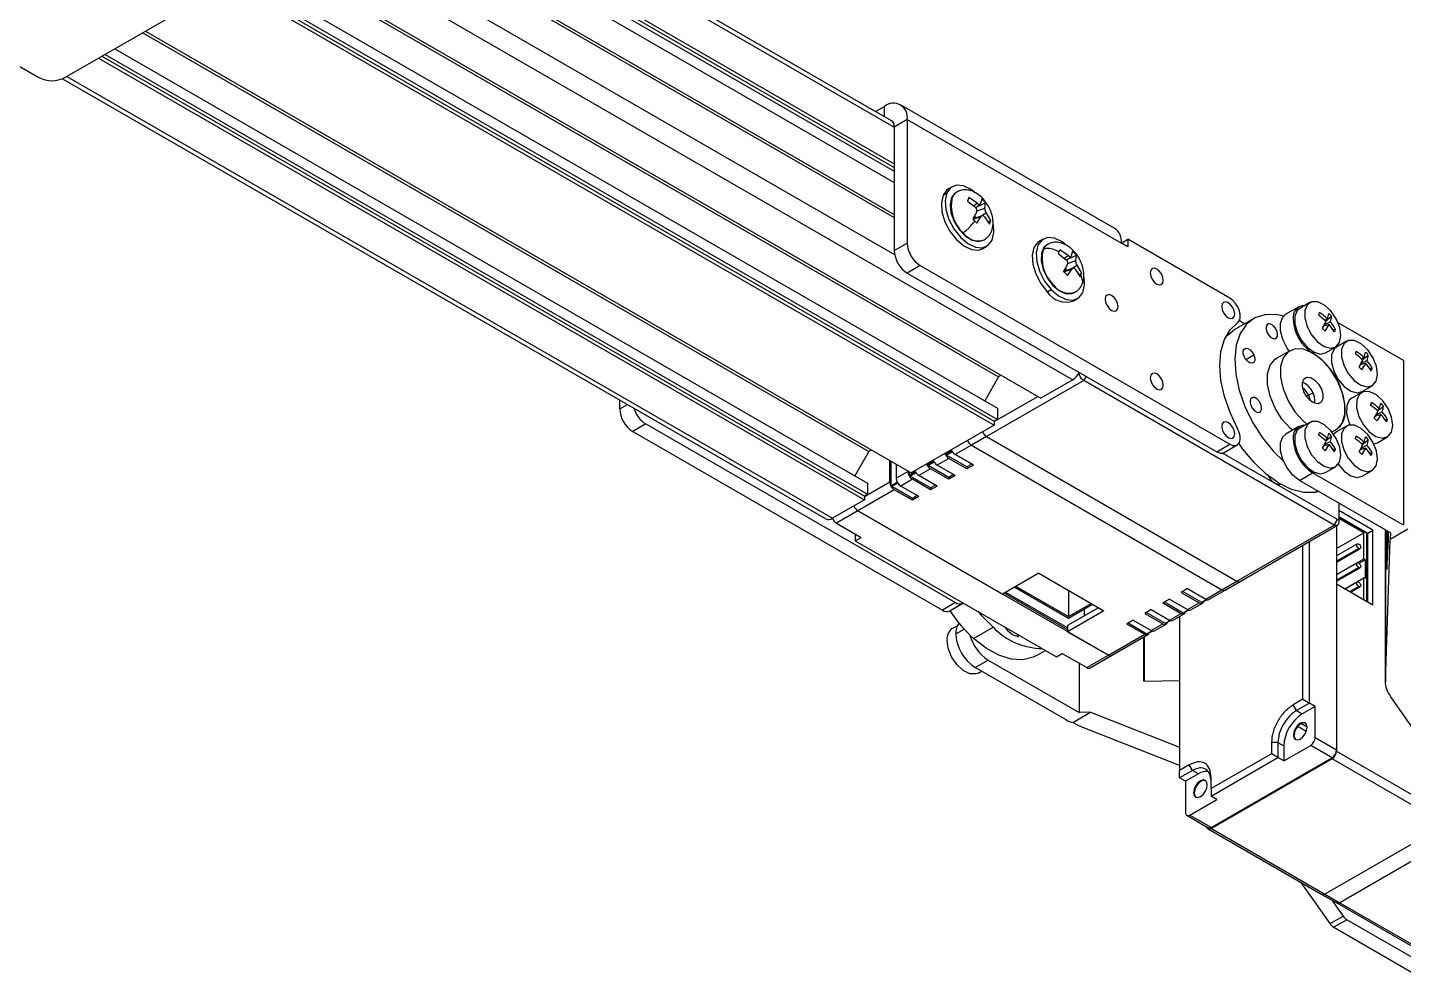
# Model space of a CAD drawing. Header units: millimetres. Extents: x 1258 to 2922, y -135 to 1239.
# Drawn here: x 1729.6 to 1804.6, y 97.2 to 148.7 of the extents above; entities that cross this region are included whole.
import ezdxf

# ---------------------------------------------------------------- set-up
doc = ezdxf.new("R2010")
doc.units = ezdxf.units.MM
doc.header["$LTSCALE"] = 6

msp = doc.modelspace()

# ---------------------------------------------------------------- linework, layer by layer
at = {"color": 7, "linetype": 'Continuous', "lineweight": 25}
for p, q in [((1776.703, 143.639), (1745.383, 161.72)), ((1733.548, 160.133), (1786.581, 129.518)), ((1745.392, 159.46), (1776.858, 141.295)), ((1745.392, 159.256), (1776.858, 141.091)), ((1745.392, 159.052), (1776.858, 140.887)), ((1745.392, 158.44), (1776.858, 140.275)), ((1745.392, 156.689), (1776.858, 138.523)), ((1745.392, 156.521), (1776.858, 138.356)), ((1745.392, 156.521), (1776.858, 138.356)), ((1731.674, 145.989), (1743.447, 152.785)), ((1742.985, 152.518), (1782.547, 129.679)), ((1743.129, 152.601), (1784.849, 128.518)), ((1741.468, 151.642), (1782.48, 127.967)), ((1740.584, 151.132), (1782.303, 127.048)), ((1740.761, 151.234), (1782.303, 127.252)), ((1740.937, 151.336), (1782.48, 127.354)), ((1723.993, 149.606), (1730.26, 145.989)), ((1735.914, 148.436), (1775.476, 125.597)), ((1736.058, 148.519), (1777.778, 124.435)), ((1733.513, 147.05), (1775.232, 122.966)), ((1733.69, 147.152), (1775.232, 123.17)), ((1733.866, 147.254), (1775.409, 123.272)), ((1734.397, 147.56), (1775.409, 123.885)), ((1731.552, 145.928), (1773.125, 121.929)), ((1775.84, 144.137), (1776.328, 144.419)), ((1788.87, 137.77), (1777.203, 144.505)), ((1777.565, 143.704), (1776.858, 143.296)), ((1776.858, 143.296), (1776.858, 136.559)), ((1777.565, 143.704), (1789.233, 136.969)), ((1777.565, 143.704), (1777.565, 136.967)), ((1779.519, 139.58), (1779.731, 139.702)), ((1780.022, 140.041), (1779.81, 139.918)), ((1779.977, 139.445), (1780.018, 139.469)), ((1780.251, 139.74), (1780.21, 139.716)), ((1780.931, 139.447), (1780.843, 139.249)), ((1781.379, 139.142), (1780.931, 139.447)), ((1780.843, 139.249), (1781.28, 138.917)), ((1781.28, 138.917), (1781.317, 138.875)), ((1781.303, 138.89), (1781.542, 139.107)), ((1781.329, 138.914), (1781.313, 138.879)), ((1781.365, 138.716), (1781.353, 138.674)), ((1781.364, 138.945), (1781.837, 139.16)), ((1781.421, 139.112), (1781.379, 139.142)), ((1781.552, 139.127), (1781.535, 139.101)), ((1781.622, 139.385), (1781.552, 139.127)), ((1781.976, 139.004), (1781.679, 139.4)), ((1781.792, 138.833), (1781.797, 138.871)), ((1781.797, 138.871), (1781.837, 139.16)), ((1781.649, 138.461), (1781.132, 138.296)), ((1781.353, 138.674), (1781.135, 138.282)), ((1781.351, 138.057), (1781.598, 138.418)), ((1781.598, 138.418), (1781.621, 138.447)), ((1781.736, 138.437), (1781.771, 138.403)), ((1781.771, 138.403), (1782.041, 137.995)), ((1781.87, 138.628), (1781.84, 138.673)), ((1782.129, 138.194), (1781.87, 138.628)), ((1781.96, 138.117), (1782.129, 138.194)), ((1782.041, 137.995), (1782.129, 138.194)), ((1776.858, 136.559), (1777.565, 136.967)), ((1781.685, 136.671), (1781.897, 136.793)), ((1781.709, 137.118), (1781.751, 137.142)), ((1784.972, 137.184), (1784.76, 137.061)), ((1785.201, 136.883), (1785.159, 136.859)), ((1786.329, 136.285), (1785.881, 136.591)), ((1786.573, 136.526), (1786.503, 136.269)), ((1786.789, 136.3), (1786.573, 136.526)), ((1789.233, 136.969), (1789.586, 137.173)), ((1789.586, 136.764), (1789.233, 136.969)), ((1789.586, 137.173), (1789.586, 136.764)), ((1795.146, 133.963), (1789.586, 137.173)), ((1778.272, 135.743), (1777.565, 135.335)), ((1778.272, 135.743), (1795.146, 126.002)), ((1785.793, 136.393), (1786.229, 136.061)), ((1786.302, 135.818), (1786.083, 135.427)), ((1786.229, 136.061), (1786.266, 136.019)), ((1786.254, 136.033), (1786.492, 136.25)), ((1786.281, 136.058), (1786.265, 136.021)), ((1786.314, 135.859), (1786.302, 135.818)), ((1786.31, 136.084), (1786.789, 136.3)), ((1786.371, 136.254), (1786.329, 136.285)), ((1786.503, 136.269), (1786.486, 136.244)), ((1786.742, 135.974), (1786.747, 136.012)), ((1786.747, 136.012), (1786.789, 136.3)), ((1786.82, 135.77), (1786.79, 135.815)), ((1787.078, 135.334), (1786.82, 135.77)), ((1777.565, 135.335), (1794.439, 125.593)), ((1786.598, 135.604), (1786.039, 135.425)), ((1786.083, 135.427), (1786.298, 135.201)), ((1786.298, 135.201), (1786.546, 135.561)), ((1786.546, 135.561), (1786.57, 135.59)), ((1786.685, 135.579), (1786.72, 135.545)), ((1786.72, 135.545), (1786.99, 135.136)), ((1786.91, 135.258), (1787.078, 135.334)), ((1785.195, 134.31), (1785.407, 134.433)), ((1785.507, 134.658), (1785.549, 134.682)), ((1786.659, 134.261), (1786.701, 134.285)), ((1786.635, 133.813), (1786.847, 133.936)), ((1798.904, 133.497), (1798.197, 133.088)), ((1799.499, 133.725), (1798.954, 133.41)), ((1796.447, 132.854), (1795.386, 132.241)), ((1795.663, 132.746), (1795.962, 132.574)), ((1795.663, 132.746), (1795.962, 132.574)), ((1799.996, 133.02), (1800.025, 133.176)), ((1800.449, 132.845), (1800.335, 132.742)), ((1800.361, 132.716), (1800.687, 132.977)), ((1800.546, 132.525), (1800.249, 132.436)), ((1800.298, 132.526), (1800.612, 132.675)), ((1800.751, 132.266), (1800.905, 132.256)), ((1804.603, 130.565), (1801.044, 132.62)), ((1800.354, 130.985), (1800.899, 131.3)), ((1801.499, 131.614), (1800.954, 131.299)), ((1798.404, 131.097), (1797.697, 130.688)), ((1801.996, 130.909), (1802.025, 131.065)), ((1802.298, 130.414), (1802.612, 130.564)), ((1802.449, 130.734), (1802.335, 130.63)), ((1802.361, 130.605), (1802.687, 130.866)), ((1804.603, 130.565), (1804.603, 121.583)), ((1782.692, 129.763), (1782.547, 129.679)), ((1802.546, 130.414), (1802.249, 130.324)), ((1802.751, 130.155), (1802.905, 130.145)), ((1782.547, 129.679), (1781.789, 128.366)), ((1787.182, 129.477), (1781.879, 126.415)), ((1786.581, 129.518), (1784.849, 128.518)), ((1800.829, 121.598), (1787.182, 129.477)), ((1802.354, 128.874), (1802.899, 129.189)), ((1761.903, 127.926), (1761.903, 128.407)), ((1802.327, 128.826), (1801.782, 128.511)), ((1802.825, 128.121), (1802.854, 128.278)), ((1782.48, 127.967), (1782.48, 127.354)), ((1803.375, 127.626), (1803.078, 127.537)), ((1803.127, 127.627), (1803.441, 127.776)), ((1803.278, 127.946), (1803.163, 127.843)), ((1803.19, 127.817), (1803.516, 128.078)), ((1763.317, 127.109), (1762.61, 126.701)), ((1762.61, 126.701), (1779.484, 116.96)), ((1763.317, 127.109), (1780.191, 117.368)), ((1782.303, 127.048), (1777.778, 124.435)), ((1782.48, 127.354), (1782.303, 127.252)), ((1782.303, 127.252), (1782.303, 127.048)), ((1798.904, 126.964), (1798.197, 126.556)), ((1799.499, 127.193), (1798.954, 126.878)), ((1801.499, 126.995), (1800.954, 126.68)), ((1803.58, 127.367), (1803.733, 127.357)), ((1781.066, 125.946), (1780.182, 125.436)), ((1781.879, 126.415), (1781.066, 125.946)), ((1781.066, 125.946), (1794.713, 118.067)), ((1781.879, 126.415), (1795.526, 118.537)), ((1794.439, 125.593), (1795.146, 126.002)), ((1794.839, 125.554), (1795.546, 125.962)), ((1799.996, 126.488), (1800.025, 126.644)), ((1800.546, 125.993), (1800.249, 125.903)), ((1800.298, 125.993), (1800.612, 126.142)), ((1800.449, 126.313), (1800.335, 126.209)), ((1800.361, 126.184), (1800.687, 126.445)), ((1801.996, 126.29), (1802.025, 126.446)), ((1802.298, 125.795), (1802.612, 125.944)), ((1802.449, 126.115), (1802.335, 126.011)), ((1802.361, 125.986), (1802.687, 126.247)), ((1802.985, 126.024), (1803.182, 126.086)), ((1803.182, 126.086), (1803.727, 126.401)), ((1775.476, 125.597), (1774.717, 124.284)), ((1775.62, 125.681), (1775.476, 125.597)), ((1779.828, 125.231), (1779.192, 124.864)), ((1779.669, 125.466), (1779.669, 125.527)), ((1780.818, 124.762), (1779.704, 125.405)), ((1780.818, 124.66), (1779.828, 125.231)), ((1781.172, 124.864), (1780.182, 125.436)), ((1801.006, 121.905), (1794.743, 125.52)), ((1800.751, 125.733), (1800.905, 125.724)), ((1802.546, 125.795), (1802.249, 125.705)), ((1802.751, 125.535), (1802.905, 125.526)), ((1776.611, 125.089), (1776.628, 125.099)), ((1776.611, 123.946), (1776.611, 125.089)), ((1776.699, 125.038), (1776.611, 125.089)), ((1776.699, 125.038), (1776.717, 125.048)), ((1776.699, 123.752), (1776.699, 125.038)), ((1776.964, 124.905), (1776.964, 124.15)), ((1776.964, 124.15), (1777.601, 124.517)), ((1777.601, 124.517), (1777.601, 124.538)), ((1777.689, 124.323), (1777.689, 124.486)), ((1778.838, 124.66), (1778.202, 124.293)), ((1778.679, 124.895), (1778.679, 124.956)), ((1779.828, 124.191), (1778.714, 124.833)), ((1779.828, 124.088), (1778.838, 124.66)), ((1780.182, 124.293), (1779.192, 124.864)), ((1781.083, 124.915), (1780.818, 124.762)), ((1781.172, 124.864), (1780.818, 124.66)), ((1780.818, 124.762), (1780.818, 124.66)), ((1800.354, 124.453), (1800.899, 124.768)), ((1802.354, 124.255), (1802.899, 124.57)), ((1775.409, 123.885), (1775.409, 123.272)), ((1777.848, 124.088), (1777.212, 123.721)), ((1778.202, 123.15), (1777.212, 123.721)), ((1778.838, 123.619), (1777.724, 124.262)), ((1778.838, 123.517), (1777.848, 124.088)), ((1779.192, 123.721), (1778.202, 124.293)), ((1779.103, 123.772), (1778.838, 123.619)), ((1779.192, 123.721), (1778.838, 123.517)), ((1780.093, 124.344), (1779.828, 124.191)), ((1780.182, 124.293), (1779.828, 124.088)), ((1779.828, 124.191), (1779.828, 124.088)), ((1798.947, 124.032), (1799.654, 124.44)), ((1803.896, 121.175), (1798.947, 124.032)), ((1804.603, 121.583), (1799.654, 124.44)), ((1775.232, 122.966), (1773.5, 121.966)), ((1776.858, 123.517), (1774.878, 122.374)), ((1775.409, 123.272), (1775.232, 123.17)), ((1775.232, 123.17), (1775.232, 122.966)), ((1777.848, 123.048), (1776.735, 123.69)), ((1777.848, 122.946), (1776.858, 123.517)), ((1778.113, 123.201), (1777.848, 123.048)), ((1778.202, 123.15), (1777.848, 122.946)), ((1777.848, 123.048), (1777.848, 122.946)), ((1778.838, 123.619), (1778.838, 123.517)), ((1800.007, 123.42), (1799.784, 123.371)), ((1774.878, 122.374), (1773.712, 121.7)), ((1788.526, 114.496), (1774.878, 122.374)), ((1774.878, 122.374), (1782.762, 117.823)), ((1801.077, 122.803), (1801.077, 121.945)), ((1802.942, 121.317), (1801.077, 122.394)), ((1773.712, 121.7), (1775.055, 120.925)), ((1795.526, 118.537), (1800.829, 121.598)), ((1795.701, 118.52), (1801.004, 121.581)), ((1800.829, 121.598), (1801.006, 121.905)), ((1800.962, 121.557), (1800.962, 109.34)), ((1801.077, 122.063), (1802.655, 121.152)), ((1801.077, 122.043), (1802.584, 121.172)), ((1802.443, 121.172), (1801.077, 121.961)), ((1801.077, 121.945), (1801.077, 121.741)), ((1774.737, 121.109), (1774.737, 120.741)), ((1774.737, 120.741), (1775.055, 120.925)), ((1774.737, 120.741), (1785.697, 114.414)), ((1799.477, 111.891), (1799.477, 120.699)), ((1800.962, 120.317), (1802.443, 121.172)), ((1802.443, 119.746), (1802.443, 121.172)), ((1802.584, 121.172), (1802.584, 117.441)), ((1802.655, 121.152), (1802.942, 121.317)), ((1802.655, 117.4), (1802.655, 121.152)), ((1802.942, 117.235), (1802.942, 121.317)), ((1803.621, 121.334), (1803.621, 113.059)), ((1803.622, 113.093), (1803.876, 120.809)), ((1803.692, 121.293), (1803.692, 119.18)), ((1803.692, 119.18), (1803.781, 120.766)), ((1803.781, 120.766), (1803.781, 121.241)), ((1804.84, 121.366), (1803.876, 120.809)), ((1803.896, 121.175), (1803.876, 120.809)), ((1799.123, 112.095), (1799.123, 120.495)), ((1802.092, 120.568), (1800.962, 119.915)), ((1800.962, 119.568), (1802.242, 120.308)), ((1800.962, 118.891), (1802.443, 119.746)), ((1802.092, 119.531), (1800.962, 118.878)), ((1800.962, 118.531), (1802.242, 119.271)), ((1802.181, 119.514), (1802.513, 119.706)), ((1802.513, 119.706), (1802.443, 119.746)), ((1802.513, 119.706), (1802.513, 118.679)), ((1784.741, 118.966), (1782.762, 117.823)), ((1784.741, 118.966), (1788.277, 116.925)), ((1794.713, 118.067), (1795.526, 118.537)), ((1794.888, 118.05), (1795.701, 118.52)), ((1801.406, 118.121), (1802.443, 118.72)), ((1802.093, 118.494), (1801.427, 118.109)), ((1802.443, 117.523), (1802.443, 118.72)), ((1802.513, 118.679), (1802.443, 118.72)), ((1802.655, 118.663), (1802.584, 118.623)), ((1782.872, 117.887), (1786.297, 115.909)), ((1786.297, 115.991), (1782.942, 117.927)), ((1783.434, 118.211), (1786.35, 116.528)), ((1783.505, 118.252), (1786.35, 116.609)), ((1786.35, 118.037), (1786.35, 116.609)), ((1792.839, 118.129), (1792.485, 117.925)), ((1792.485, 117.925), (1793.475, 117.353)), ((1792.574, 117.976), (1793.599, 117.384)), ((1792.839, 118.129), (1793.829, 117.557)), ((1793.829, 117.557), (1794.713, 118.067)), ((1794.004, 117.54), (1794.888, 118.05)), ((1800.962, 118.378), (1800.962, 109.274)), ((1802.942, 117.235), (1800.962, 118.378)), ((1801.727, 117.936), (1802.243, 118.234)), ((1780.191, 117.368), (1779.484, 116.96)), ((1779.884, 116.92), (1780.591, 117.329)), ((1787.99, 117.091), (1786.297, 116.113)), ((1786.35, 116.609), (1787.587, 117.323)), ((1786.35, 116.528), (1787.658, 117.283)), ((1787.217, 116.645), (1787.217, 117.028)), ((1790.859, 116.986), (1790.505, 116.782)), ((1790.859, 116.986), (1791.849, 116.414)), ((1791.849, 117.557), (1791.495, 117.353)), ((1791.495, 117.353), (1792.485, 116.782)), ((1791.584, 117.404), (1792.609, 116.812)), ((1791.849, 117.557), (1792.839, 116.986)), ((1792.634, 116.81), (1792.895, 116.961)), ((1792.839, 116.986), (1793.475, 117.353)), ((1793.014, 116.968), (1793.65, 117.336)), ((1793.624, 117.381), (1793.885, 117.532)), ((1788.277, 116.925), (1786.297, 115.782)), ((1789.869, 116.414), (1789.515, 116.21)), ((1789.515, 116.21), (1790.505, 115.639)), ((1789.604, 116.261), (1790.629, 115.669)), ((1789.869, 116.414), (1790.859, 115.843)), ((1790.505, 116.782), (1791.495, 116.21)), ((1790.594, 116.833), (1791.619, 116.241)), ((1790.859, 115.843), (1791.495, 116.21)), ((1791.644, 116.238), (1791.905, 116.389)), ((1791.849, 116.414), (1792.485, 116.782)), ((1792.024, 116.397), (1792.66, 116.764)), ((1792.406, 116.617), (1792.406, 108.217)), ((1780.3, 116.109), (1780.024, 115.95)), ((1781.181, 115.411), (1782.242, 116.024)), ((1783.553, 115.505), (1783.678, 115.577)), ((1786.297, 116.113), (1786.297, 115.782)), ((1786.297, 115.782), (1788.526, 114.496)), ((1788.526, 114.496), (1790.505, 115.639)), ((1788.701, 114.478), (1790.68, 115.621)), ((1790.462, 113.078), (1790.462, 115.495)), ((1790.495, 113.078), (1790.495, 115.514)), ((1790.654, 115.667), (1790.916, 115.818)), ((1791.034, 115.825), (1791.67, 116.193)), ((1784.617, 114.478), (1785.102, 114.758)), ((1781.269, 113.827), (1781.976, 114.235)), ((1781.976, 114.235), (1786.926, 111.378)), ((1785.697, 114.414), (1786.015, 114.598)), ((1786.015, 114.598), (1787.359, 113.822)), ((1786.926, 114.072), (1786.926, 111.378)), ((1787.359, 113.822), (1788.526, 114.496)), ((1787.534, 113.805), (1788.701, 114.478)), ((1786.219, 110.97), (1781.269, 113.827)), ((1781.423, 113.525), (1781.608, 113.631)), ((1790.462, 113.078), (1792.406, 113.114)), ((1799.123, 112.095), (1798.593, 111.789)), ((1798.77, 111.483), (1798.593, 111.789)), ((1799.477, 111.891), (1798.77, 111.483)), ((1799.795, 111.708), (1799.088, 111.299)), ((1799.123, 112.095), (1799.477, 111.891)), ((1799.795, 111.708), (1799.477, 111.891)), ((1799.795, 110.013), (1799.795, 111.708)), ((1809.124, 104.785), (1803.914, 112.227)), ((1786.595, 110.833), (1787.559, 111.39)), ((1787.559, 111.39), (1786.926, 111.378)), ((1787.559, 111.39), (1792.406, 109.486)), ((1798.77, 111.483), (1799.088, 111.299)), ((1786.958, 110.623), (1786.595, 110.833)), ((1792.406, 108.482), (1786.958, 110.623)), ((1798.847, 110.625), (1799.31, 110.358)), ((1798.978, 110.787), (1799.013, 110.766)), ((1799.349, 110.577), (1799.017, 110.769)), ((1797.409, 109.738), (1797.409, 109.125)), ((1797.762, 109.738), (1797.409, 109.738)), ((1797.762, 109.738), (1798.08, 109.554)), ((1797.762, 109.738), (1797.762, 108.921)), ((1798.08, 108.738), (1799.548, 109.585)), ((1798.08, 109.554), (1798.08, 108.738)), ((1800.714, 108.911), (1799.548, 109.585)), ((1799.795, 110.013), (1800.962, 109.34)), ((1797.409, 109.125), (1794.121, 107.227)), ((1794.121, 106.819), (1797.762, 108.921)), ((1800.714, 108.911), (1794.138, 105.115)), ((1800.714, 108.846), (1794.138, 105.049)), ((1797.762, 108.921), (1797.409, 109.125)), ((1798.08, 108.738), (1797.762, 108.921)), ((1806.901, 105.274), (1800.714, 108.846)), ((1800.962, 109.274), (1807.149, 105.703)), ((1792.936, 108.524), (1792.406, 108.217)), ((1792.406, 107.809), (1792.406, 108.217)), ((1793.113, 108.217), (1792.406, 107.809)), ((1793.431, 108.034), (1792.724, 107.626)), ((1793.113, 108.217), (1792.936, 108.524)), ((1793.431, 108.034), (1793.113, 108.217)), ((1792.724, 107.626), (1792.406, 107.809)), ((1792.724, 107.626), (1792.724, 105.931)), ((1793.541, 107.648), (1793.576, 107.628)), ((1794.121, 107.227), (1794.121, 107.84)), ((1794.121, 107.227), (1794.121, 106.819)), ((1792.971, 105.788), (1794.439, 106.635)), ((1794.439, 106.635), (1794.121, 106.819)), ((1792.796, 105.771), (1793.963, 105.097)), ((1792.971, 105.788), (1794.138, 105.115)), ((1793.963, 105.032), (1800.15, 101.46)), ((1794.138, 105.049), (1800.325, 101.478)), ((1806.901, 105.274), (1800.325, 101.478)), ((1807.715, 104.805), (1801.139, 101.008)), ((1800.603, 99.866), (1799.037, 102.103)), ((1800.15, 101.46), (1800.964, 100.991)), ((1800.325, 101.478), (1801.139, 101.008)), ((1800.704, 101.141), (1801.31, 100.274)), ((1800.964, 100.991), (1806.267, 97.929)), ((1801.139, 101.008), (1806.442, 97.947)), ((1800.603, 99.866), (1801.31, 100.274)), ((1801.52, 100.074), (1800.813, 99.666)), ((1806, 97.487), (1801.52, 100.074)), ((1800.813, 99.666), (1805.081, 97.202))]:
    msp.add_line(p, q, dxfattribs=at)
at = {"color": 8, "linetype": 'Continuous', "lineweight": 25}
for p, q in [((1745.392, 161.461), (1776.858, 143.296)), ((1734.078, 161.051), (1776.881, 136.342)), ((1731.78, 146.05), (1773.5, 121.966)), ((1776.328, 143.856), (1776.328, 144.419)), ((1781.171, 139), (1781.379, 139.142)), ((1781.365, 138.72), (1781.797, 138.871)), ((1781.154, 138.264), (1781.598, 138.418)), ((1781.605, 138.447), (1781.87, 138.628)), ((1786.121, 136.143), (1786.329, 136.285)), ((1786.314, 135.861), (1786.747, 136.012)), ((1786.558, 135.591), (1786.82, 135.77)), ((1786.103, 135.407), (1786.546, 135.561)), ((1797.257, 132.564), (1797.16, 132.508)), ((1796.015, 130.614), (1796.454, 130.868)), ((1787.315, 129.706), (1787.182, 129.477)), ((1799.35, 129.658), (1799.176, 129.558)), ((1782.303, 127.232), (1784.689, 128.609)), ((1796.292, 128.5), (1796.389, 128.556)), ((1799.424, 128.683), (1799.307, 128.616)), ((1799.671, 128.791), (1799.424, 128.683)), ((1761.903, 127.926), (1762.32, 128.166)), ((1779.669, 125.466), (1779.99, 125.651)), ((1780.025, 125.59), (1779.704, 125.405)), ((1777.689, 124.323), (1778.01, 124.508)), ((1778.045, 124.447), (1777.724, 124.262)), ((1778.679, 124.895), (1779, 125.08)), ((1779.035, 125.019), (1778.714, 124.833)), ((1775.232, 123.15), (1776.611, 123.946)), ((1776.699, 123.752), (1777.02, 123.937)), ((1777.055, 123.876), (1776.735, 123.69)), ((1799.938, 123.46), (1799.784, 123.371)), ((1803.622, 113.093), (1803.622, 121.333)), ((1802.167, 120.315), (1800.962, 119.619)), ((1802.167, 119.278), (1800.962, 118.582)), ((1802.168, 118.241), (1801.683, 117.961)), ((1792.609, 116.812), (1792.877, 116.967)), ((1793.599, 117.384), (1793.867, 117.539)), ((1791.619, 116.241), (1791.887, 116.396)), ((1780.208, 115.664), (1780.663, 115.927)), ((1790.629, 115.669), (1790.897, 115.824))]:
    msp.add_line(p, q, dxfattribs=at)
at = {"color": 7, "linetype": 'Continuous', "lineweight": 25, "flags": 128}
for points in [[(1779.519, 139.58), (1779.425, 139.167), (1779.46, 138.67), (1779.622, 138.135), (1779.893, 137.616), (1780.249, 137.164), (1780.653, 136.822), (1781.066, 136.625), (1781.448, 136.59), (1781.685, 136.671)], [(1779.81, 139.918), (1779.733, 139.866), (1779.519, 139.58)], [(1779.731, 139.702), (1779.637, 139.29), (1779.673, 138.792), (1779.834, 138.258), (1780.106, 137.739), (1780.461, 137.286), (1780.865, 136.945), (1781.278, 136.747), (1781.66, 136.713), (1781.974, 136.846), (1782.188, 137.132)], [(1781.237, 139.754), (1781.054, 139.89), (1780.641, 140.087), (1780.259, 140.121), (1779.945, 139.989), (1779.731, 139.702)], [(1779.977, 139.445), (1779.9, 139.074), (1779.95, 138.623), (1780.123, 138.148), (1780.396, 137.705), (1780.737, 137.348), (1781.105, 137.12), (1781.456, 137.048), (1781.709, 137.118)], [(1780.21, 139.716), (1780.172, 139.693), (1779.977, 139.445)], [(1780.251, 139.74), (1780.246, 139.737), (1780.228, 139.726)], [(1782.188, 137.132), (1782.282, 137.544), (1782.258, 137.974)], [(1786.178, 136.904), (1786.008, 137.029), (1785.595, 137.229), (1785.212, 137.264), (1784.898, 137.133), (1784.682, 136.848), (1784.587, 136.437), (1784.621, 135.94), (1784.782, 135.405), (1785.052, 134.886), (1785.407, 134.433)], [(1784.76, 137.061), (1784.685, 137.011), (1784.47, 136.726), (1784.375, 136.314), (1784.409, 135.817), (1784.569, 135.283), (1784.84, 134.764), (1785.195, 134.31)], [(1785.159, 136.859), (1785.012, 136.731), (1784.873, 136.418), (1784.858, 136.002), (1784.97, 135.532), (1785.196, 135.065), (1785.507, 134.658)], [(1785.201, 136.883), (1785.198, 136.881), (1785.18, 136.87)], [(1785.407, 134.433), (1785.811, 134.09), (1786.224, 133.891), (1786.607, 133.855), (1786.921, 133.986), (1787.136, 134.271), (1787.231, 134.682), (1787.21, 135.103)], [(1791.163, 135.548), (1791.028, 135.595), (1790.913, 135.573), (1790.836, 135.484), (1790.809, 135.344), (1790.836, 135.172), (1790.913, 134.995), (1791.028, 134.841), (1791.163, 134.731), (1791.298, 134.684), (1791.413, 134.707), (1791.49, 134.795), (1791.517, 134.936), (1791.49, 135.107), (1791.413, 135.284), (1791.298, 135.439), (1791.163, 135.548)], [(1785.507, 134.658), (1785.867, 134.36), (1786.232, 134.207), (1786.558, 134.216), (1786.659, 134.261)], [(1788.702, 134.111), (1788.567, 134.158), (1788.452, 134.135), (1788.376, 134.047), (1788.349, 133.906), (1788.376, 133.735), (1788.452, 133.558), (1788.567, 133.403), (1788.702, 133.294), (1788.838, 133.247), (1788.952, 133.269), (1789.029, 133.358), (1789.056, 133.498), (1789.029, 133.67), (1788.952, 133.847), (1788.838, 134.001), (1788.702, 134.111)], [(1795.052, 133.711), (1794.917, 133.758), (1794.802, 133.736), (1794.725, 133.648), (1794.699, 133.507), (1794.725, 133.335), (1794.802, 133.158), (1794.917, 133.004), (1795.052, 132.895), (1795.187, 132.848), (1795.302, 132.87), (1795.379, 132.958), (1795.406, 133.099), (1795.379, 133.271), (1795.302, 133.447), (1795.187, 133.602), (1795.052, 133.711)], [(1795.564, 132.628), (1795.656, 132.731), (1795.705, 132.882), (1795.707, 133.069), (1795.664, 133.275), (1795.577, 133.484), (1795.455, 133.679), (1795.307, 133.843), (1795.146, 133.963)], [(1801.116, 131.553), (1801.189, 131.923), (1801.128, 132.372), (1800.941, 132.841), (1800.654, 133.265), (1800.306, 133.587), (1799.943, 133.764), (1799.615, 133.773), (1799.366, 133.611), (1799.229, 133.3), (1799.223, 132.884), (1799.349, 132.417), (1799.59, 131.963), (1799.913, 131.583), (1800.275, 131.329), (1800.626, 131.235), (1800.92, 131.313), (1801.116, 131.553)], [(1797.048, 133.063), (1796.503, 132.885), (1796.051, 132.538), (1795.711, 132.037), (1795.495, 131.401), (1795.412, 130.655), (1795.464, 129.827), (1795.651, 128.948), (1795.964, 128.053), (1796.391, 127.177), (1796.917, 126.352), (1797.521, 125.61), (1798.07, 125.074)], [(1798.07, 132.985), (1797.667, 133.068), (1797.048, 133.063)], [(1798.379, 131.082), (1798.265, 131.245), (1798.028, 131.707), (1797.902, 132.18), (1797.902, 132.605), (1798.028, 132.932), (1798.197, 133.088)], [(1798.954, 133.41), (1798.82, 133.296), (1798.684, 132.986), (1798.678, 132.569), (1798.804, 132.102), (1799.044, 131.648), (1799.367, 131.268), (1799.729, 131.014), (1800.081, 130.92), (1800.354, 130.985)], [(1795.564, 126.854), (1795.152, 127.723), (1794.847, 128.607), (1794.659, 129.476), (1794.596, 130.3), (1794.659, 131.051), (1794.847, 131.704), (1795.152, 132.235), (1795.564, 132.628)], [(1794.897, 131.818), (1794.991, 131.926), (1795.386, 132.241)], [(1797.257, 132.564), (1797.168, 132.517), (1797.117, 132.414), (1797.115, 132.273), (1797.16, 132.113), (1797.245, 131.96), (1797.359, 131.837), (1797.483, 131.762), (1797.599, 131.747)], [(1797.599, 131.747), (1797.689, 131.794), (1797.739, 131.896), (1797.741, 132.038), (1797.697, 132.198), (1797.611, 132.351), (1797.497, 132.474), (1797.373, 132.549), (1797.257, 132.564)], [(1795.917, 130.784), (1795.872, 130.943), (1795.875, 131.085), (1795.925, 131.187), (1796.015, 131.234), (1796.13, 131.219), (1796.254, 131.145), (1796.368, 131.021), (1796.454, 130.868)], [(1798.705, 131.202), (1798.323, 131.043), (1798.049, 130.714), (1797.905, 130.241), (1797.903, 129.661), (1798.042, 129.022), (1798.312, 128.376), (1798.691, 127.775), (1799.148, 127.267), (1799.342, 127.102)], [(1800.697, 126.681), (1800.984, 126.82), (1801.258, 127.149), (1801.402, 127.622), (1801.405, 128.202), (1801.265, 128.841), (1800.995, 129.487), (1800.616, 130.088), (1800.159, 130.596), (1799.662, 130.968), (1799.163, 131.176), (1798.705, 131.202)], [(1800.954, 131.299), (1800.82, 131.185), (1800.684, 130.874), (1800.678, 130.458), (1800.804, 129.991), (1801.044, 129.537), (1801.367, 129.157), (1801.729, 128.903), (1802.081, 128.809), (1802.354, 128.874)], [(1803.116, 129.442), (1803.189, 129.812), (1803.128, 130.261), (1802.941, 130.729), (1802.654, 131.153), (1802.306, 131.476), (1801.943, 131.653), (1801.615, 131.661), (1801.366, 131.5), (1801.229, 131.189), (1801.223, 130.773), (1801.349, 130.306), (1801.59, 129.852), (1801.913, 129.472), (1802.275, 129.218), (1802.626, 129.123), (1802.92, 129.202), (1803.116, 129.442)], [(1796.454, 130.868), (1796.499, 130.708), (1796.496, 130.567), (1796.446, 130.464), (1796.356, 130.417), (1796.241, 130.432), (1796.116, 130.507), (1796.003, 130.63), (1795.917, 130.784)], [(1798.552, 126.761), (1798.441, 126.859), (1797.984, 127.367), (1797.605, 127.968), (1797.335, 128.614), (1797.196, 129.253), (1797.198, 129.832), (1797.342, 130.306), (1797.616, 130.635), (1797.697, 130.688)], [(1791.163, 129.016), (1791.298, 128.969), (1791.413, 128.991), (1791.49, 129.079), (1791.517, 129.22), (1791.49, 129.392), (1791.413, 129.568), (1791.298, 129.723), (1791.163, 129.832), (1791.028, 129.879), (1790.913, 129.857), (1790.836, 129.769), (1790.809, 129.628), (1790.836, 129.456), (1790.913, 129.28), (1791.028, 129.125), (1791.163, 129.016)], [(1799.957, 128.205), (1799.752, 128.232), (1799.531, 128.365), (1799.329, 128.584), (1799.176, 128.856), (1799.096, 129.14), (1799.101, 129.392), (1799.19, 129.574), (1799.35, 129.658)], [(1799.35, 129.658), (1799.556, 129.631), (1799.776, 129.498), (1799.978, 129.279), (1800.131, 129.007), (1800.211, 128.723), (1800.206, 128.471), (1800.117, 128.289), (1799.957, 128.205)], [(1796.389, 128.556), (1796.3, 128.509), (1796.25, 128.406), (1796.247, 128.265), (1796.292, 128.105), (1796.378, 127.952), (1796.491, 127.829), (1796.615, 127.754), (1796.731, 127.739)], [(1796.731, 127.739), (1796.821, 127.786), (1796.871, 127.888), (1796.874, 128.03), (1796.829, 128.19), (1796.743, 128.343), (1796.629, 128.466), (1796.505, 128.541), (1796.389, 128.556)], [(1799.424, 128.683), (1799.499, 128.452), (1799.509, 128.383)], [(1801.782, 128.511), (1801.649, 128.397), (1801.512, 128.087), (1801.506, 127.67), (1801.632, 127.203), (1801.696, 127.057)], [(1803.945, 126.654), (1804.017, 127.024), (1803.956, 127.473), (1803.77, 127.942), (1803.483, 128.366), (1803.135, 128.688), (1802.772, 128.865), (1802.444, 128.874), (1802.194, 128.712), (1802.057, 128.401), (1802.052, 127.985), (1802.177, 127.518), (1802.418, 127.064), (1802.741, 126.684), (1803.103, 126.43), (1803.454, 126.336), (1803.748, 126.414), (1803.945, 126.654)], [(1795.052, 126.362), (1795.187, 126.315), (1795.302, 126.337), (1795.379, 126.426), (1795.406, 126.566), (1795.379, 126.738), (1795.302, 126.915), (1795.187, 127.07), (1795.052, 127.179), (1794.917, 127.226), (1794.802, 127.204), (1794.725, 127.115), (1794.699, 126.975), (1794.725, 126.803), (1794.802, 126.626), (1794.917, 126.471), (1795.052, 126.362)], [(1795.146, 126.002), (1795.307, 125.936), (1795.455, 125.929), (1795.577, 125.983), (1795.664, 126.092), (1795.707, 126.248), (1795.705, 126.438), (1795.656, 126.645), (1795.564, 126.854)], [(1798.954, 126.878), (1798.82, 126.764), (1798.684, 126.453), (1798.678, 126.037), (1798.804, 125.57), (1799.044, 125.116), (1799.367, 124.736), (1799.729, 124.482), (1800.081, 124.387), (1800.354, 124.453)], [(1801.116, 125.021), (1801.189, 125.39), (1801.128, 125.84), (1800.941, 126.308), (1800.654, 126.732), (1800.306, 127.055), (1799.943, 127.232), (1799.615, 127.24), (1799.366, 127.078), (1799.229, 126.768), (1799.223, 126.351), (1799.349, 125.885), (1799.59, 125.431), (1799.913, 125.051), (1800.275, 124.797), (1800.626, 124.702), (1800.92, 124.78), (1801.116, 125.021)], [(1803.116, 124.823), (1803.189, 125.192), (1803.128, 125.642), (1802.941, 126.11), (1802.654, 126.534), (1802.306, 126.857), (1801.943, 127.034), (1801.615, 127.042), (1801.366, 126.88), (1801.229, 126.57), (1801.223, 126.154), (1801.349, 125.687), (1801.59, 125.233), (1801.913, 124.853), (1802.275, 124.599), (1802.626, 124.504), (1802.92, 124.582), (1803.116, 124.823)], [(1799.784, 123.371), (1799.166, 123.366), (1798.498, 123.537), (1797.807, 123.875), (1797.119, 124.368), (1796.46, 124.998), (1795.856, 125.739), (1795.641, 126.053)], [(1798.947, 124.032), (1798.584, 124.316), (1798.265, 124.712), (1798.028, 125.175), (1797.902, 125.647), (1797.902, 126.073), (1798.028, 126.4), (1798.197, 126.556)], [(1800.954, 126.68), (1800.82, 126.566), (1800.801, 126.54)], [(1801.052, 124.907), (1801.367, 124.538), (1801.729, 124.284), (1802.081, 124.19), (1802.354, 124.255)], [(1802.167, 120.315), (1802.127, 120.348), (1802.092, 120.394), (1802.069, 120.447), (1802.061, 120.499), (1802.069, 120.541), (1802.092, 120.568), (1802.126, 120.574), (1802.167, 120.56)], [(1802.167, 120.56), (1802.208, 120.527), (1802.242, 120.481), (1802.265, 120.428), (1802.273, 120.376), (1802.265, 120.334), (1802.242, 120.308), (1802.208, 120.301), (1802.167, 120.315)], [(1802.167, 119.278), (1802.127, 119.311), (1802.092, 119.357), (1802.069, 119.41), (1802.061, 119.462), (1802.069, 119.504), (1802.092, 119.531), (1802.127, 119.537), (1802.167, 119.523)], [(1802.167, 119.523), (1802.208, 119.49), (1802.242, 119.444), (1802.265, 119.391), (1802.273, 119.34), (1802.265, 119.297), (1802.242, 119.271), (1802.208, 119.264), (1802.167, 119.278)], [(1785.053, 118.786), (1785.01, 118.803), (1784.98, 118.828)], [(1802.168, 118.241), (1802.127, 118.274), (1802.093, 118.321), (1802.07, 118.374), (1802.062, 118.425), (1802.07, 118.467), (1802.093, 118.494), (1802.127, 118.5), (1802.168, 118.486)], [(1802.168, 118.486), (1802.208, 118.454), (1802.243, 118.407), (1802.266, 118.354), (1802.274, 118.303), (1802.266, 118.26), (1802.243, 118.234), (1802.208, 118.227), (1802.168, 118.241)], [(1785.952, 118.267), (1785.908, 118.285), (1785.878, 118.31)], [(1786.852, 117.748), (1786.806, 117.766), (1786.775, 117.792)], [(1793.475, 117.353), (1793.524, 117.331), (1793.57, 117.32), (1793.613, 117.322), (1793.65, 117.336), (1793.681, 117.361), (1793.704, 117.398), (1793.716, 117.434)], [(1781.435, 116.875), (1781.595, 116.684), (1782.242, 116.024)], [(1791.495, 116.21), (1791.544, 116.188), (1791.59, 116.177), (1791.633, 116.179), (1791.67, 116.193), (1791.701, 116.218), (1791.724, 116.255), (1791.736, 116.292)], [(1792.485, 116.782), (1792.534, 116.759), (1792.58, 116.749), (1792.623, 116.75), (1792.66, 116.764), (1792.691, 116.79), (1792.714, 116.826), (1792.726, 116.863)], [(1783.678, 115.577), (1783.671, 115.573), (1783.497, 115.544), (1783.294, 115.619), (1783.091, 115.786), (1782.925, 116.014)], [(1790.505, 115.639), (1790.554, 115.616), (1790.6, 115.606), (1790.643, 115.607), (1790.68, 115.621), (1790.711, 115.647), (1790.734, 115.683), (1790.746, 115.72)], [(1781.423, 113.525), (1781.306, 113.477), (1780.978, 113.486), (1780.615, 113.663), (1780.267, 113.986), (1779.981, 114.411), (1779.794, 114.879), (1779.734, 115.328)], [(1784.617, 114.478), (1784.432, 114.386), (1783.866, 114.25), (1783.233, 114.29), (1782.557, 114.503), (1781.864, 114.882), (1781.181, 115.411)], [(1798.978, 110.787), (1798.836, 110.672), (1798.715, 110.51), (1798.635, 110.324), (1798.607, 110.144), (1798.635, 109.996), (1798.715, 109.903), (1798.836, 109.88), (1798.978, 109.929)], [(1799.013, 110.766), (1798.871, 110.652), (1798.751, 110.489), (1798.67, 110.304), (1798.642, 110.123), (1798.67, 109.976), (1798.734, 109.894)], [(1798.978, 109.929), (1799.12, 110.044), (1799.24, 110.206), (1799.321, 110.392), (1799.349, 110.572), (1799.321, 110.72), (1799.24, 110.813), (1799.12, 110.836), (1798.978, 110.787)], [(1799.258, 110.802), (1799.155, 110.816), (1799.013, 110.766)], [(1793.541, 107.648), (1793.399, 107.533), (1793.279, 107.371), (1793.198, 107.186), (1793.17, 107.005), (1793.198, 106.857), (1793.279, 106.765), (1793.399, 106.741), (1793.541, 106.791)], [(1793.576, 107.628), (1793.434, 107.513), (1793.314, 107.351), (1793.233, 107.165), (1793.205, 106.985), (1793.233, 106.837), (1793.297, 106.756)], [(1793.541, 106.791), (1793.683, 106.905), (1793.804, 107.068), (1793.884, 107.253), (1793.912, 107.434), (1793.884, 107.581), (1793.804, 107.674), (1793.683, 107.698), (1793.541, 107.648)], [(1793.821, 107.663), (1793.719, 107.677), (1793.576, 107.628)], [(1794.138, 105.049), (1794.09, 105.027), (1794.043, 105.017), (1794.001, 105.018), (1793.963, 105.032), (1793.932, 105.058), (1793.91, 105.094), (1793.896, 105.136)]]:
    msp.add_lwpolyline(points, dxfattribs=at)
at = {"color": 8, "linetype": 'Continuous', "lineweight": 25, "flags": 128}
for points in [[(1780.228, 139.726), (1780.115, 139.626), (1780.018, 139.469)], [(1785.18, 136.87), (1785.067, 136.771), (1784.969, 136.614)]]:
    msp.add_lwpolyline(points, dxfattribs=at)
at = {"color": 7, "linetype": 'Continuous', "lineweight": 25}
for centre, radius, start, end in [((1730.967, 147.353), 1.537, 242.60967, 297.39033), ((1776.811, 143.826), 0.764, 350.78596, 129.20329), ((1776.491, 143.336), 0.37, 353.70115, 54.98667), ((1781.963, 139.002), 2, 166.49689, 227.12145), ((1781.728, 138.63), 0.529, 199.51028, 212.76305), ((1788.375, 137.063), 0.863, 353.70115, 54.98667), ((1778.393, 136.629), 1.537, 182.60548, 237.39452), ((1779.101, 137.037), 1.537, 182.60548, 237.39452), ((1786.908, 136.143), 1.996, 166.33687, 227.05818), ((1786.677, 135.771), 0.528, 199.08508, 212.55259), ((1786.24, 135.004), 1.254, 213.5559, 288.35241), ((1799.23, 132.919), 0.646, 90.62938, 189.73098), ((1800.896, 132.915), 2.305, 182.60548, 237.39452), ((1804.751, 131.012), 5.198, 155.38757, 157.01337), ((1797.946, 130.181), 3.501, 45.88499, 54.77241), ((1798.543, 130.843), 2.765, 46.39473, 57.57077), ((1796.12, 134.731), 4.725, 329.32637, 334.47506), ((1798.919, 133.491), 1.662, 337.11939, 347.46943), ((1799.133, 131.638), 2.052, 40.74703, 46.67399), ((1799.573, 133.093), 1.12, 338.0562, 354.04519), ((1793.511, 125.795), 9.333, 43.05924, 44.36178), ((1798.139, 133.735), 2.694, 324.42358, 333.3181), ((1798.469, 130.672), 2.783, 31.38233, 41.74208), ((1798.835, 131.12), 2.361, 28.77802, 41.19521), ((1799.904, 132.617), 1.064, 332.22772, 340.17322), ((1797.583, 127.736), 3.842, 2.60548, 57.39452), ((1806.751, 128.901), 5.198, 155.38757, 157.01337), ((1799.946, 128.07), 3.501, 45.88499, 54.77241), ((1800.543, 128.732), 2.765, 46.39473, 57.57077), ((1798.12, 132.62), 4.725, 329.32637, 334.47506), ((1800.919, 131.38), 1.662, 337.11939, 347.46943), ((1801.133, 129.527), 2.052, 40.74703, 46.67399), ((1801.573, 130.982), 1.12, 338.0562, 354.04519), ((1800.835, 129.008), 2.361, 28.77802, 41.19521), ((1786.008, 130.436), 1.082, 301.95463, 331.1432), ((1795.511, 123.684), 9.333, 43.05924, 44.36178), ((1800.139, 131.623), 2.694, 324.42358, 333.3181), ((1800.469, 128.561), 2.783, 31.38233, 41.74208), ((1801.904, 130.506), 1.064, 332.22772, 340.17322), ((1798.674, 128.366), 1.101, 352.72551, 67.26912), ((1798.522, 128.289), 0.984, 23.6328, 53.56861), ((1807.579, 126.113), 5.198, 155.38757, 157.01337), ((1801.371, 125.944), 2.765, 46.39473, 57.57077), ((1801.747, 128.592), 1.662, 337.11939, 347.46943), ((1801.961, 126.739), 2.052, 40.74703, 46.67399), ((1763.438, 127.996), 1.537, 182.60548, 237.39452), ((1764.152, 128.41), 1.546, 196.83878, 237.30353), ((1800.299, 127.744), 1.135, 290.52431, 8.44482), ((1800.774, 125.282), 3.501, 45.88499, 54.77241), ((1798.948, 129.832), 4.725, 329.32637, 334.47506), ((1800.968, 128.836), 2.694, 324.42358, 333.3181), ((1801.298, 125.773), 2.783, 31.38233, 41.74208), ((1802.402, 128.194), 1.12, 338.0562, 354.04519), ((1801.664, 126.221), 2.361, 28.77802, 41.19521), ((1799.23, 126.387), 0.646, 90.62938, 189.73098), ((1796.339, 120.896), 9.333, 43.05924, 44.36178), ((1802.732, 127.718), 1.064, 332.22772, 340.17322), ((1781.356, 126.399), 0.538, 200.48356, 237.33125), ((1782.169, 126.868), 0.538, 200.48356, 237.33125), ((1800.896, 126.382), 2.305, 182.60548, 237.39452), ((1804.751, 124.479), 5.198, 155.38757, 157.01337), ((1797.946, 123.649), 3.501, 45.88499, 54.77241), ((1798.543, 124.311), 2.765, 46.39473, 57.57077), ((1796.12, 128.199), 4.725, 329.32637, 334.47506), ((1798.139, 127.202), 2.694, 324.42358, 333.3181), ((1798.919, 126.959), 1.662, 337.11939, 347.46943), ((1799.133, 125.105), 2.052, 40.74703, 46.67399), ((1798.469, 124.14), 2.783, 31.38233, 41.74208), ((1799.573, 126.561), 1.12, 338.0562, 354.04519), ((1798.835, 124.587), 2.361, 28.77802, 41.19521), ((1806.751, 124.281), 5.198, 155.38757, 157.01337), ((1799.946, 123.451), 3.501, 45.88499, 54.77241), ((1800.543, 124.113), 2.765, 46.39473, 57.57077), ((1798.12, 128.001), 4.725, 329.32637, 334.47506), ((1800.919, 126.761), 1.662, 337.11939, 347.46943), ((1801.133, 124.907), 2.052, 40.74703, 46.67399), ((1801.573, 126.363), 1.12, 338.0562, 354.04519), ((1800.835, 124.389), 2.361, 28.77802, 41.19521), ((1780.118, 125.684), 0.538, 200.48356, 237.33125), ((1779.746, 125.47), 0.0768, 182.60548, 237.39452), ((1780.472, 125.888), 0.538, 200.48356, 237.33125), ((1794.673, 125.912), 0.395, 233.73654, 294.95301), ((1793.511, 119.263), 9.333, 43.05924, 44.36178), ((1799.904, 126.085), 1.064, 332.22772, 340.17322), ((1795.511, 119.065), 9.333, 43.05924, 44.36178), ((1800.139, 127.004), 2.694, 324.42358, 333.3181), ((1800.469, 123.942), 2.783, 31.38233, 41.74208), ((1801.904, 125.887), 1.064, 332.22772, 340.17322), ((1778.138, 124.542), 0.538, 182.60548, 237.39452), ((1778.492, 124.745), 0.538, 200.48356, 237.33125), ((1779.128, 125.113), 0.538, 200.48356, 237.33125), ((1778.756, 124.898), 0.0768, 182.60548, 237.39452), ((1779.482, 125.317), 0.538, 200.48356, 237.33125), ((1777.148, 123.97), 0.538, 182.60548, 237.39452), ((1776.776, 123.755), 0.0768, 182.60548, 237.39452), ((1777.502, 124.174), 0.538, 182.60548, 237.39452), ((1777.766, 124.327), 0.0768, 182.60548, 237.39452), ((1797.922, 124.534), 0.722, 202.42865, 269.40715), ((1775.169, 122.827), 0.538, 200.48356, 237.33125), ((1773.28, 122.272), 0.377, 245.69288, 305.61758), ((1774.002, 122.153), 0.538, 200.48338, 237.33125), ((1801.034, 121.938), 0.0437, 230.7949, 9.21437), ((1795.628, 118.68), 0.176, 234.38242, 294.30712), ((1794.815, 118.211), 0.176, 234.38242, 294.30712), ((1779.717, 117.278), 0.395, 233.73654, 294.95301), ((1780.421, 117.675), 0.383, 233.19485, 300.93367), ((1792.941, 117.129), 0.176, 234.38242, 294.30712), ((1793.614, 117.404), 0.0247, 233.72401, 294.96553), ((1793.931, 117.7), 0.176, 234.38242, 294.30712), ((1786.517, 121.276), 7.929, 213.29473, 227.70382), ((1781.035, 115.724), 0.829, 141.18749, 184.15085), ((1791.634, 116.261), 0.0247, 233.72401, 294.96553), ((1791.951, 116.557), 0.176, 234.38242, 294.30712), ((1792.624, 116.832), 0.0247, 233.72401, 294.96553), ((1780.377, 115.406), 0.648, 123.06914, 186.91338), ((1782.511, 115.769), 2.305, 182.60548, 237.39452), ((1783.231, 116.191), 2.324, 194.89602, 237.30476), ((1784.992, 118.695), 3.834, 224.17073, 268.94592), ((1790.644, 115.689), 0.0247, 233.72401, 294.96553), ((1790.962, 115.986), 0.176, 234.38242, 294.30712), ((1788.628, 114.639), 0.176, 234.38242, 294.30712), ((1787.461, 113.965), 0.176, 234.38242, 294.30712), ((1786.829, 112.066), 1.255, 240.87036, 259.23353), ((1800.268, 109.455), 2.19, 122.60548, 177.39452), ((1799.258, 110.038), 0.538, 302.60548, 357.39452), ((1800.424, 109.364), 0.538, 302.60548, 357.39452), ((1800.424, 109.299), 0.538, 302.60548, 357.39452), ((1793.888, 107.327), 0.842, 84.75388, 122.88601), ((1792.875, 105.907), 0.153, 170.78596, 309.20329), ((1794.036, 105.258), 0.176, 245.69288, 305.61758), ((1800.223, 101.621), 0.176, 245.69288, 305.61758), ((1801.036, 101.151), 0.176, 245.69288, 305.61758), ((1801.17, 100.248), 0.683, 213.99714, 238.52696), ((1801.877, 100.657), 0.683, 213.99714, 238.52696)]:
    msp.add_arc(centre, radius, start, end, dxfattribs=at)
at = {"color": 8, "linetype": 'Continuous', "lineweight": 25}
for centre, radius, start, end in [((1781.443, 138.116), 1.021, 214.56459, 287.53176), ((1786.392, 135.26), 1.023, 214.42093, 287.6905)]:
    msp.add_arc(centre, radius, start, end, dxfattribs=at)
at = {"color": 7, "linetype": 'Continuous', "lineweight": 25}
for points, knots in [([(1781.679, 139.4), (1781.678, 139.401), (1781.616, 139.485), (1781.426, 139.627), (1781.134, 139.808), (1780.798, 139.887), (1780.5, 139.863), (1780.322, 139.775), (1780.251, 139.74)], [0, 0, 0, 0, 0.003994, 0.180195, 0.414346, 0.641457, 0.857134, 1, 1, 1, 1]), ([(1781.365, 138.716), (1781.365, 138.728), (1781.367, 138.754), (1781.358, 138.795), (1781.342, 138.837), (1781.325, 138.863), (1781.317, 138.875)], [0, 0, 0, 0, 0.250273, 0.5, 0.749727, 1, 1, 1, 1]), ([(1781.421, 139.112), (1781.432, 139.106), (1781.455, 139.094), (1781.486, 139.087), (1781.514, 139.088), (1781.528, 139.097), (1781.535, 139.101)], [0, 0, 0, 0, 0.250273, 0.5, 0.749727, 1, 1, 1, 1]), ([(1781.734, 139.276), (1781.713, 139.296), (1781.677, 139.334), (1781.638, 139.37), (1781.622, 139.385)], [0, 0, 0, 0, 0.559869, 1, 1, 1, 1]), ([(1781.837, 139.16), (1781.818, 139.182), (1781.785, 139.221), (1781.749, 139.259), (1781.734, 139.276)], [0, 0, 0, 0, 0.5600747, 1, 1, 1, 1]), ([(1781.751, 137.142), (1781.833, 137.199), (1782.02, 137.33), (1782.188, 137.622), (1782.262, 137.993), (1782.224, 138.386), (1782.12, 138.731), (1782.02, 138.921), (1781.976, 139.004)], [0, 0, 0, 0, 0.141423, 0.321525, 0.516844, 0.711735, 0.873078, 1, 1, 1, 1]), ([(1781.792, 138.833), (1781.792, 138.821), (1781.793, 138.797), (1781.803, 138.756), (1781.818, 138.713), (1781.833, 138.687), (1781.84, 138.673)], [0, 0, 0, 0, 0.250273, 0.5, 0.749727, 1, 1, 1, 1]), ([(1780.602, 137.537), (1780.657, 137.57), (1780.756, 137.631), (1780.902, 137.76), (1781.067, 137.94), (1781.172, 138.076), (1781.247, 138.171)], [0, 0, 0, 0, 0.233001, 0.418435, 0.591328, 1, 1, 1, 1]), ([(1781.135, 138.282), (1781.156, 138.262), (1781.194, 138.225), (1781.231, 138.188), (1781.247, 138.171)], [0, 0, 0, 0, 0.560075, 1, 1, 1, 1]), ([(1781.247, 138.171), (1781.267, 138.15), (1781.302, 138.112), (1781.336, 138.074), (1781.351, 138.057)], [0, 0, 0, 0, 0.559869, 1, 1, 1, 1]), ([(1781.736, 138.437), (1781.725, 138.444), (1781.705, 138.457), (1781.674, 138.464), (1781.645, 138.462), (1781.629, 138.452), (1781.621, 138.447)], [0, 0, 0, 0, 0.250273, 0.5, 0.749727, 1, 1, 1, 1]), ([(1784.969, 136.614), (1785.026, 136.642), (1785.128, 136.691), (1785.313, 136.692), (1785.551, 136.63), (1785.721, 136.551), (1785.841, 136.495)], [0, 0, 0, 0, 0.233001, 0.418435, 0.591328, 1, 1, 1, 1]), ([(1786.926, 136.147), (1786.832, 136.287), (1786.681, 136.512), (1786.38, 136.775), (1786.082, 136.949), (1785.749, 137.03), (1785.45, 137.005), (1785.272, 136.918), (1785.201, 136.883)], [0, 0, 0, 0, 0.225449, 0.362472, 0.544562, 0.721176, 0.888899, 1, 1, 1, 1]), ([(1785.841, 136.495), (1785.832, 136.477), (1785.817, 136.443), (1785.801, 136.409), (1785.793, 136.393)], [0, 0, 0, 0, 0.559869, 1, 1, 1, 1]), ([(1785.881, 136.591), (1785.874, 136.574), (1785.862, 136.542), (1785.847, 136.51), (1785.841, 136.495)], [0, 0, 0, 0, 0.560075, 1, 1, 1, 1]), ([(1786.314, 135.859), (1786.315, 135.872), (1786.316, 135.897), (1786.307, 135.939), (1786.291, 135.981), (1786.275, 136.006), (1786.266, 136.019)], [0, 0, 0, 0, 0.250273, 0.5, 0.749727, 1, 1, 1, 1]), ([(1786.371, 136.254), (1786.382, 136.248), (1786.405, 136.236), (1786.437, 136.229), (1786.465, 136.231), (1786.479, 136.239), (1786.486, 136.244)], [0, 0, 0, 0, 0.250273, 0.5, 0.749727, 1, 1, 1, 1]), ([(1786.742, 135.974), (1786.742, 135.962), (1786.743, 135.938), (1786.753, 135.897), (1786.768, 135.855), (1786.782, 135.828), (1786.79, 135.815)], [0, 0, 0, 0, 0.250273, 0.5, 0.749727, 1, 1, 1, 1]), ([(1787.091, 134.723), (1787.1, 134.736), (1787.177, 134.856), (1787.204, 135.14), (1787.176, 135.528), (1787.069, 135.874), (1786.97, 136.063), (1786.926, 136.147)], [0, 0, 0, 0, 0.035342, 0.313046, 0.590143, 0.819542, 1, 1, 1, 1]), ([(1786.685, 135.579), (1786.675, 135.586), (1786.654, 135.599), (1786.623, 135.607), (1786.594, 135.605), (1786.578, 135.595), (1786.57, 135.59)], [0, 0, 0, 0, 0.250273, 0.5, 0.749727, 1, 1, 1, 1]), ([(1786.99, 135.136), (1787, 135.155), (1787.017, 135.189), (1787.032, 135.222), (1787.039, 135.237)], [0, 0, 0, 0, 0.560075, 1, 1, 1, 1]), ([(1787.039, 135.237), (1787.047, 135.255), (1787.061, 135.288), (1787.073, 135.32), (1787.078, 135.334)], [0, 0, 0, 0, 0.559869, 1, 1, 1, 1]), ([(1786.701, 134.285), (1786.785, 134.341), (1786.96, 134.46), (1787.046, 134.632), (1787.091, 134.723)], [0, 0, 0, 0, 0.476703, 1, 1, 1, 1]), ([(1803.914, 112.227), (1803.829, 112.367), (1803.659, 112.646), (1803.634, 112.944), (1803.622, 113.093)], [0, 0, 0, 0, 0.501646, 1, 1, 1, 1]), ([(1798.593, 111.789), (1798.438, 111.679), (1798.127, 111.459), (1797.736, 110.916), (1797.462, 110.306), (1797.426, 109.927), (1797.409, 109.738)], [0, 0, 0, 0, 0.25, 0.5, 0.75, 1, 1, 1, 1]), ([(1794.121, 107.84), (1794.103, 108.009), (1794.067, 108.346), (1793.793, 108.64), (1793.402, 108.731), (1793.091, 108.593), (1792.936, 108.524)], [0, 0, 0, 0, 0.25, 0.5, 0.75, 1, 1, 1, 1])]:
    msp.add_open_spline(points, degree=3, knots=knots, dxfattribs=at)
at = {"color": 8, "linetype": 'Continuous', "lineweight": 25}
for points, knots in [([(1781.679, 139.4), (1781.68, 139.399), (1781.719, 139.377), (1781.726, 139.326), (1781.734, 139.276)], [0, 0, 0, 0, 0.021451, 1, 1, 1, 1]), ([(1787.09, 134.723), (1787.102, 134.745), (1787.132, 134.805), (1787.117, 134.983), (1787.071, 135.132), (1787.039, 135.237)], [0, 0, 0, 0, 0.149458, 0.402316, 1, 1, 1, 1])]:
    msp.add_open_spline(points, degree=3, knots=knots, dxfattribs=at)
at = {"color": 7, "linetype": 'Continuous', "lineweight": 25}
for points in [[(1787.182, 129.477), (1787.15, 129.5), (1787.085, 129.546), (1787.003, 129.659), (1786.946, 129.787), (1786.938, 129.866), (1786.935, 129.905)], [(1801.077, 121.741), (1801.073, 121.706), (1801.066, 121.635), (1801.008, 121.574), (1800.926, 121.555), (1800.862, 121.584), (1800.829, 121.598)], [(1798.77, 111.483), (1798.638, 111.389), (1798.374, 111.202), (1798.041, 110.741), (1797.808, 110.221), (1797.777, 109.899), (1797.762, 109.738)], [(1794.121, 107.636), (1794.105, 107.779), (1794.075, 108.067), (1793.842, 108.317), (1793.509, 108.394), (1793.245, 108.276), (1793.113, 108.217)]]:
    msp.add_open_spline(points, degree=3, dxfattribs=at)

doc.saveas('drawing.dxf')
